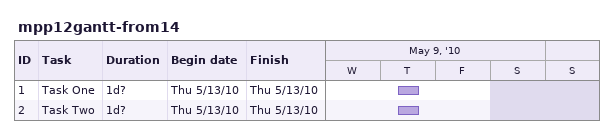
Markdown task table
mpp12gantt-from14

| ID | Task | Duration | Start | Finish |
|---|---|---|---|---|
| 1 | Task One | 1d? | 2010-05-13 | 2010-05-13 |
| 2 | Task Two | 1d? | 2010-05-13 | 2010-05-13 |
